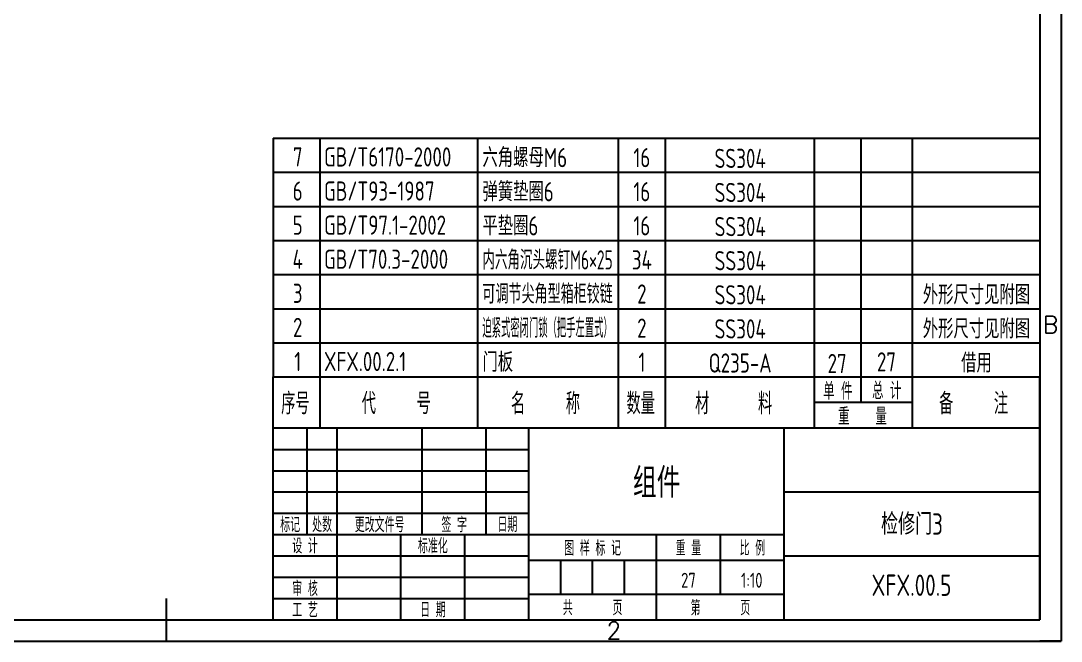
# Model space of a CAD drawing. Header units: inches. Extents: x -935 to 3950, y -50 to 2920.
# Drawn here: x 1508 to 3950, y -50 to 1405 of the extents above; entities that cross this region are included whole.
import ezdxf
from ezdxf.enums import TextEntityAlignment as Align

# ---------------------------------------------------------------- set-up
doc = ezdxf.new("R2010")
doc.units = ezdxf.units.IN
doc.header["$LTSCALE"] = 100
for name, color, linetype in [('1轮廓实线层', 7, 'Continuous'), ('2细线层', 4, 'Continuous'), ('6文字层', 3, 'Continuous'), ('图框层', 7, 'Continuous')]:
    doc.layers.add(name, color=color, linetype=linetype)
doc.styles.add('PC_TEXTSTYLE', font='isocp.shx', dxfattribs={"width": 0.8, "bigfont": 'hzfs.shx'})
doc.styles.add('TH_GBDIM', font='romans.shx', dxfattribs={"width": 0.8, "bigfont": 'gbcbig.shx'})

# ---------------------------------------------------------------- blocks, each defined once
blk = doc.blocks.new('PC_TITLE_BLOCK')
at = {"layer": '1轮廓实线层'}
for p, q in [((0, 45), (-180, 45)), ((-180, 0), (-180, 45)), ((-172, 20), (-172, 45)), ((-165, 20), (-165, 45)), ((-145, 20), (-145, 45)), ((-130, 20), (-130, 45)), ((-120, 0), (-120, 45)), ((-60, 30), (0, 30)), ((-180, 20), (-60, 20)), ((-165, 0), (-165, 20)), ((-150, 0), (-150, 20)), ((-135, 0), (-135, 20)), ((-60, 15), (0, 15)), ((-180, 0), (0, 0))]:
    blk.add_line(p, q, dxfattribs=at)
at = {"layer": '1轮廓实线层', "color": 7}
for p, q in [((-60, 0), (-60, 45)), ((-180, 25), (-120, 25))]:
    blk.add_line(p, q, dxfattribs=at)
at = {"layer": '2细线层'}
for p, q in [((-180, 40), (-120, 40)), ((-180, 35), (-120, 35)), ((-180, 30), (-120, 30)), ((-90, 0), (-90, 20)), ((-75, 6), (-75, 20)), ((-180, 15), (-120, 15)), ((-120, 14), (-60, 14)), ((-112.5, 6), (-112.5, 14)), ((-105, 6), (-105, 14)), ((-97.5, 6), (-97.5, 14)), ((-180, 10), (-120, 10)), ((-180, 5), (-120, 5)), ((-120, 6), (-60, 6))]:
    blk.add_line(p, q, dxfattribs=at)
at = {"layer": '图框层'}
blk.add_line((0, 0), (0, 45), dxfattribs=at)
at = {"layer": '6文字层', "style": 'PC_TEXTSTYLE', "width": 0.667}
for s, p in [('标记', (-176, 22.5)), ('处数', (-168.5, 22.5)), (' 更改文件号 ', (-155, 22.5)), (' 签 字 ', (-137.5, 22.5)), (' 日期 ', (-125, 22.5)), (' 设 计 ', (-172.5, 17.51)), (' 标准化 ', (-142.5, 17.51)), (' 图 样 标 记 ', (-105, 17)), (' 重 量 ', (-82.5, 17)), (' 比 例 ', (-67.5, 17)), (' 审 核 ', (-172.5, 7.5)), ('共       页', (-105, 3)), ('第       页', (-75, 3)), (' 工 艺 ', (-172.5, 2.5)), (' 日 期 ', (-142.5, 2.5))]:
    blk.add_text(s, height=3.5, dxfattribs=at).set_placement(p, align=Align.MIDDLE)
at = {"layer": '6文字层', "style": 'PC_TEXTSTYLE', "flags": 8}
for tag, height, width, p, p2 in [('企业名称', 5, 1.98445, (-54.29, 34.82), (-5.27, 34.82)), ('产品名称或材料标记', 7, 0.600652, (-113.46, 28.64), (-66.42, 28.64)), ('图样名称', 5, 2.004495, (-54.79, 19.98), (-5.27, 19.98)), ('标准化', 3.5, 1.023147, (-133.83, 15.37), (-120.75, 15.37)), ('重量', 3.5, 1.408247, (-88.46, 7.54), (-76.55, 7.54)), ('比例', 3.5, 1.385287, (-73.35, 7.54), (-61.93, 7.54)), ('图样代号', 5, 2.006536, (-54.79, 5.63), (-5.52, 5.63)), ('审核', 3.5, 1.579393, (-163.99, 5.37), (-150.63, 5.37)), ('工艺', 3.5, 1.621807, (-164.21, 0.37), (-150.89, 0.37)), ('日期', 3.5, 1.560088, (-133.83, 0.37), (-120.75, 0.37)), ('共几页', 3.5, 0.557144, (-108.07, 0.63), (-101.05, 0.63))]:
    blk.add_attdef(tag, text='', height=height, dxfattribs=dict(at, width=width)).set_placement(p, p2, align=Align.FIT)
at = {"layer": '6文字层', "style": 'PC_TEXTSTYLE', "width": 9.905045, "flags": 8}
blk.add_attdef('设计', text='', height=3.5, rotation=358.4644, dxfattribs=at).set_placement((-164.23, 15.37), (-150.37, 15), align=Align.FIT)
at = {"layer": '6文字层', "color": 3, "style": 'PC_TEXTSTYLE', "width": 0.56476, "flags": 8}
blk.add_attdef('第几页', text='', height=3.5, dxfattribs=at).set_placement((-78.29, 0.75), (-71.16, 0.75), align=Align.FIT)
at = {"layer": '6文字层', "ltscale": 10, "style": 'PC_TEXTSTYLE', "flags": 1}
blk.add_attdef('图纸张数', (-58.68, -0.49), '', height=2.5, dxfattribs=at)
blk = doc.blocks.new('PC_MXBTITLERECORD')
at = {"layer": '1轮廓实线层'}
for p, q in [((-180, 0), (-180, 12)), ((0, 0), (0, 12))]:
    blk.add_line(p, q, dxfattribs=at)
at = {"layer": '2细线层'}
for p, q in [((-169, 12), (-169, 0)), ((-132, 12), (-132, 0)), ((-99, 12), (-99, 0)), ((-88, 12), (-88, 0)), ((-53, 12), (-53, 0)), ((-42, 12), (-42, 6)), ((-30, 12), (-30, 0)), ((-30, 6), (-53, 6))]:
    blk.add_line(p, q, dxfattribs=at)
at = {"style": 'PC_TEXTSTYLE', "flags": 1}
blk.add_attdef('Fo oFShowMe', (-53, 6), '', height=0.00000005, dxfattribs=at)
at = {"layer": '6文字层', "style": 'PC_TEXTSTYLE', "width": 0.667}
for s, height, p in [('单 件', 4, (-47.45, 8.84)), ('总 计', 4, (-35.96, 8.94)), ('序号', 5, (-174.77, 6)), ('代     号', 5, (-151.09, 6)), ('名     称', 5, (-116.06, 6)), ('数量', 5, (-93.71, 6)), ('材      料', 5, (-71.89, 6)), ('备     注', 5, (-15.57, 6)), ('重    量', 4, (-41.65, 2.94))]:
    blk.add_text(s, height=height, dxfattribs=at).set_placement(p, align=Align.MIDDLE)
blk = doc.blocks.new('PC_MXB_BLOCK')
at = {"layer": '1轮廓实线层'}
for p, q in [((-180, 8), (-180, 0)), ((0, 8), (0, 0))]:
    blk.add_line(p, q, dxfattribs=at)
at = {"layer": '2细线层'}
for p, q in [((-180, 8), (0, 8)), ((-169, 8), (-169, 0)), ((-132, 8), (-132, 0)), ((-99, 8), (-99, 0)), ((-88, 8), (-88, 0)), ((-53, 8), (-53, 0)), ((-42, 8), (-42, 0)), ((-30, 8), (-30, 0)), ((-180, 0), (0, 0))]:
    blk.add_line(p, q, dxfattribs=at)
at = {"layer": '6文字层', "style": 'PC_TEXTSTYLE'}
for tag, width, p, p2 in [('序号', 0.769182, (-178.38, 1.35), (-170.09, 1.35)), ('代号', 3.14773, (-168.05, 1.35), (-134.11, 1.35)), ('名称', 2.802424, (-130.87, 1.2), (-100.28, 1.2)), ('数量', 0.817449, (-97.88, 1.2), (-89, 1.2)), ('材料', 2.943328, (-86.43, 1.01), (-54.3, 1.01)), ('单重', 0.854038, (-52.21, 0.89), (-43, 0.89)), ('总重', 0.958888, (-41.2, 1.27), (-30.86, 1.27)), ('备注', 2.494074, (-28.61, 1.02), (-1.16, 1.02))]:
    blk.add_attdef(tag, text='', height=4.5, dxfattribs=dict(at, width=width)).set_placement(p, p2, align=Align.FIT)

msp = doc.modelspace()

# ---------------------------------------------------------------- linework, layer by layer
at = {"layer": '1轮廓实线层'}
msp.add_line((1850, -50), (1850, 50), dxfattribs=at)
at = {"layer": '2细线层'}
for p, q in [((3950, 2920), (3950, -50)), ((1850, -50), (1850, 0)), ((-250, -50), (3950, -50)), ((3950, -50), (3900, -50))]:
    msp.add_line(p, q, dxfattribs=at)
at = {"layer": '图框层'}
for p in [(3900, 2870), (0, 0)]:
    msp.add_line(p, (3900, 0), dxfattribs=at)

# ---------------------------------------------------------------- block references
ref = msp.add_blockref('PC_MXB_BLOCK', (3900, 1050), dxfattribs=dict(at, xscale=10, yscale=10, zscale=10))
ref.add_attrib('材料', 'SS304', dxfattribs={"layer": '6文字层', "height": 45, "style": 'PC_TEXTSTYLE', "width": 0.8}).set_placement((3196.31, 1060.1), align=Align.CENTER)
ref.add_attrib('代号', 'GB/T6170-2000', (2219.53, 1063.49), dxfattribs={"layer": '6文字层', "height": 45, "style": 'PC_TEXTSTYLE', "width": 0.8})
ref.add_attrib('序号', '7', dxfattribs={"layer": '6文字层', "height": 45, "style": 'PC_TEXTSTYLE', "width": 0.8}).set_placement((2157.65, 1063.49), align=Align.CENTER)
ref.add_attrib('名称', '六角螺母M6', (2591.33, 1061.95), dxfattribs={"layer": '6文字层', "height": 45, "style": 'PC_TEXTSTYLE', "width": 0.8})
ref.add_attrib('数量', '16', dxfattribs={"layer": '6文字层', "height": 45, "style": 'PC_TEXTSTYLE', "width": 0.8}).set_placement((2965.6, 1061.95), align=Align.CENTER)
ref = msp.add_blockref('PC_MXB_BLOCK', (3900, 970), dxfattribs=dict(at, xscale=10, yscale=10, zscale=10))
ref.add_attrib('材料', 'SS304', dxfattribs={"layer": '6文字层', "height": 45, "style": 'PC_TEXTSTYLE', "width": 0.8}).set_placement((3196.31, 980.1), align=Align.CENTER)
ref.add_attrib('代号', 'GB/T93-1987', (2219.53, 983.49), dxfattribs={"layer": '6文字层', "height": 45, "style": 'PC_TEXTSTYLE', "width": 0.8})
ref.add_attrib('序号', '6', dxfattribs={"layer": '6文字层', "height": 45, "style": 'PC_TEXTSTYLE', "width": 0.8}).set_placement((2157.65, 983.49), align=Align.CENTER)
ref.add_attrib('名称', '弹簧垫圈6', (2591.33, 981.95), dxfattribs={"layer": '6文字层', "height": 45, "style": 'PC_TEXTSTYLE', "width": 0.8})
ref.add_attrib('数量', '16', dxfattribs={"layer": '6文字层', "height": 45, "style": 'PC_TEXTSTYLE', "width": 0.8}).set_placement((2965.6, 981.95), align=Align.CENTER)
ref = msp.add_blockref('PC_MXB_BLOCK', (3900, 890), dxfattribs=dict(at, xscale=10, yscale=10, zscale=10))
ref.add_attrib('材料', 'SS304', dxfattribs={"layer": '6文字层', "height": 45, "style": 'PC_TEXTSTYLE', "width": 0.8}).set_placement((3196.31, 900.1), align=Align.CENTER)
ref.add_attrib('代号', 'GB/T97.1-2002', (2219.53, 903.49), dxfattribs={"layer": '6文字层', "height": 45, "style": 'PC_TEXTSTYLE', "width": 0.8})
ref.add_attrib('序号', '5', dxfattribs={"layer": '6文字层', "height": 45, "style": 'PC_TEXTSTYLE', "width": 0.8}).set_placement((2157.65, 903.49), align=Align.CENTER)
ref.add_attrib('名称', '平垫圈6', (2591.33, 901.95), dxfattribs={"layer": '6文字层', "height": 45, "style": 'PC_TEXTSTYLE', "width": 0.8})
ref.add_attrib('数量', '16', dxfattribs={"layer": '6文字层', "height": 45, "style": 'PC_TEXTSTYLE', "width": 0.8}).set_placement((2965.6, 901.95), align=Align.CENTER)
ref = msp.add_blockref('PC_MXB_BLOCK', (3900, 810), dxfattribs=dict(at, xscale=10, yscale=10, zscale=10))
ref.add_attrib('材料', 'SS304', dxfattribs={"layer": '6文字层', "height": 45, "style": 'PC_TEXTSTYLE', "width": 0.8}).set_placement((3196.31, 820.1), align=Align.CENTER)
ref.add_attrib('代号', 'GB/T70.3-2000', (2219.53, 823.49), dxfattribs={"layer": '6文字层', "height": 45, "style": 'PC_TEXTSTYLE', "width": 0.8})
ref.add_attrib('序号', '4', dxfattribs={"layer": '6文字层', "height": 45, "style": 'PC_TEXTSTYLE', "width": 0.8}).set_placement((2157.65, 823.49), align=Align.CENTER)
ref.add_attrib('名称', '内六角沉头螺钉M6×25', dxfattribs={"layer": '6文字层', "height": 45, "style": 'PC_TEXTSTYLE', "width": 0.580365}).set_placement((2591.33, 821.95), (2897.24, 821.95), align=Align.FIT)
ref.add_attrib('数量', '34', dxfattribs={"layer": '6文字层', "height": 45, "style": 'PC_TEXTSTYLE', "width": 0.8}).set_placement((2965.6, 821.95), align=Align.CENTER)
ref = msp.add_blockref('PC_MXB_BLOCK', (3900, 730), dxfattribs=dict(at, xscale=10, yscale=10, zscale=10))
ref.add_attrib('材料', 'SS304', dxfattribs={"layer": '6文字层', "height": 45, "style": 'PC_TEXTSTYLE', "width": 0.8}).set_placement((3196.31, 740.1), align=Align.CENTER)
ref.add_attrib('序号', '3', dxfattribs={"layer": '6文字层', "height": 45, "style": 'PC_TEXTSTYLE', "width": 0.8}).set_placement((2157.65, 743.49), align=Align.CENTER)
ref.add_attrib('名称', '可调节尖角型箱柜铰链', dxfattribs={"layer": '6文字层', "height": 45, "style": 'PC_TEXTSTYLE', "width": 0.612327}).set_placement((2591.33, 741.95), (2897.24, 741.95), align=Align.FIT)
ref.add_attrib('数量', '2', dxfattribs={"layer": '6文字层', "height": 45, "style": 'PC_TEXTSTYLE', "width": 0.8}).set_placement((2965.6, 741.95), align=Align.CENTER)
ref.add_attrib('备注', '外形尺寸见附图', dxfattribs={"layer": '6文字层', "height": 45, "style": 'PC_TEXTSTYLE', "width": 0.8}).set_placement((3751.15, 740.25), align=Align.CENTER)
ref = msp.add_blockref('PC_MXB_BLOCK', (3900, 650), dxfattribs=dict(at, xscale=10, yscale=10, zscale=10))
ref.add_attrib('材料', 'SS304', dxfattribs={"layer": '6文字层', "height": 45, "style": 'PC_TEXTSTYLE', "width": 0.8}).set_placement((3196.31, 660.1), align=Align.CENTER)
ref.add_attrib('序号', '2', dxfattribs={"layer": '6文字层', "height": 45, "style": 'PC_TEXTSTYLE', "width": 0.8}).set_placement((2157.65, 663.49), align=Align.CENTER)
ref.add_attrib('名称', '迫紧式密闭门锁（把手左置式）', dxfattribs={"layer": '6文字层', "height": 45, "style": 'PC_TEXTSTYLE', "width": 0.45012}).set_placement((2591.33, 661.95), (2897.24, 661.95), align=Align.FIT)
ref.add_attrib('数量', '2', dxfattribs={"layer": '6文字层', "height": 45, "style": 'PC_TEXTSTYLE', "width": 0.8}).set_placement((2965.6, 661.95), align=Align.CENTER)
ref.add_attrib('备注', '外形尺寸见附图', dxfattribs={"layer": '6文字层', "height": 45, "style": 'PC_TEXTSTYLE', "width": 0.8}).set_placement((3751.15, 660.25), align=Align.CENTER)
ref = msp.add_blockref('PC_MXB_BLOCK', (3900, 570), dxfattribs=dict(at, xscale=10, yscale=10, zscale=10))
ref.add_attrib('材料', 'Q235-A', dxfattribs={"layer": '6文字层', "height": 45, "style": 'PC_TEXTSTYLE', "width": 0.8}).set_placement((3196.31, 580.1), align=Align.CENTER)
ref.add_attrib('代号', 'XFX.00.2.1', (2219.53, 583.49), dxfattribs={"layer": '6文字层', "height": 45, "style": 'PC_TEXTSTYLE', "width": 0.8})
ref.add_attrib('序号', '1', dxfattribs={"layer": '6文字层', "height": 45, "style": 'PC_TEXTSTYLE', "width": 0.8}).set_placement((2157.65, 583.49), align=Align.CENTER)
ref.add_attrib('名称', '门板', (2591.33, 581.95), dxfattribs={"layer": '6文字层', "height": 45, "style": 'PC_TEXTSTYLE', "width": 0.8})
ref.add_attrib('数量', '1', dxfattribs={"layer": '6文字层', "height": 45, "style": 'PC_TEXTSTYLE', "width": 0.8}).set_placement((2965.6, 581.95), align=Align.CENTER)
ref.add_attrib('备注', '借用', dxfattribs={"layer": '6文字层', "height": 45, "style": 'PC_TEXTSTYLE', "width": 0.8}).set_placement((3751.15, 580.25), align=Align.CENTER)
ref.add_attrib('单重', '27', dxfattribs={"layer": '6文字层', "height": 45, "style": 'PC_TEXTSTYLE', "width": 0.8}).set_placement((3423.97, 578.87), align=Align.CENTER)
ref.add_attrib('总重', '27', dxfattribs={"layer": '6文字层', "height": 45, "style": 'PC_TEXTSTYLE', "width": 0.8}).set_placement((3539.74, 582.66), align=Align.CENTER)
at = {"layer": '图框层', "xscale": 10, "yscale": 10, "zscale": 10}
msp.add_blockref('PC_MXBTITLERECORD', (3900, 450), dxfattribs=at)
at = {"layer": '图框层'}
ref = msp.add_blockref('PC_TITLE_BLOCK', (3900, 0), dxfattribs=dict(at, xscale=10, yscale=10, zscale=10))
ref.add_attrib('重量', '27', dxfattribs={"layer": '6文字层', "height": 35, "style": 'PC_TEXTSTYLE', "width": 0.8}).set_placement((3074.97, 75.42), align=Align.CENTER)
ref.add_attrib('产品名称或材料标记', '组件', dxfattribs={"layer": '6文字层', "height": 70, "style": 'PC_TEXTSTYLE', "width": 0.8}).set_placement((3000.58, 286.35), align=Align.CENTER)
ref.add_attrib('图样名称', '检修门3', dxfattribs={"layer": '6文字层', "height": 50, "style": 'PC_TEXTSTYLE', "width": 0.8}).set_placement((3599.73, 199.78), align=Align.CENTER)
ref.add_attrib('图样代号', 'XFX.00.5', dxfattribs={"layer": '6文字层', "height": 50, "style": 'PC_TEXTSTYLE', "width": 0.8}).set_placement((3598.5, 56.3), align=Align.CENTER)
ref.add_attrib('比例', '1:10', dxfattribs={"layer": '6文字层', "height": 35, "style": 'PC_TEXTSTYLE', "width": 0.8}).set_placement((3223.59, 75.42), align=Align.CENTER)

# ---------------------------------------------------------------- texts
at = {"layer": '6文字层', "style": 'TH_GBDIM'}
for s, p in [('B', (3925, 692.5)), ('2', (2900, -25))]:
    msp.add_text(s, height=40, dxfattribs=at).set_placement(p, align=Align.MIDDLE)

doc.saveas('drawing.dxf')
